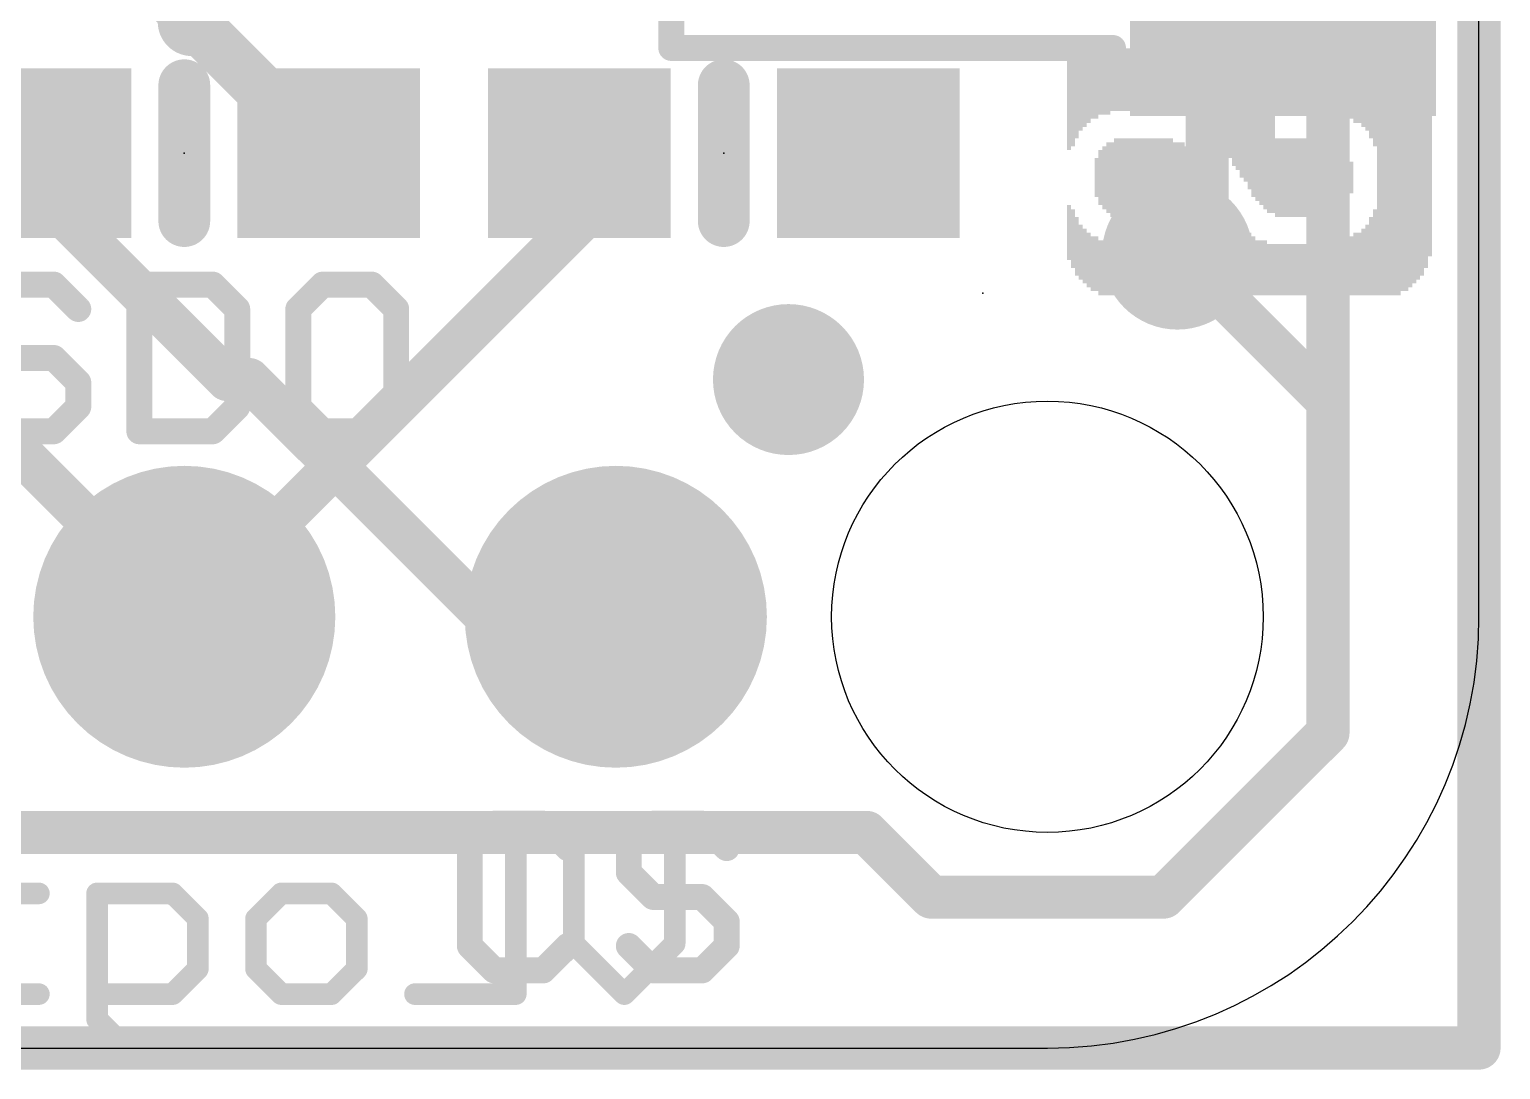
# Model space of a CAD drawing. Extents: x -0.1 to 25.5, y -0.1 to 17.9.
# Drawn here: x 16.87 to 25.53, y -0.13 to 6 of the extents above; entities that cross this region are included whole.
import ezdxf

# ---------------------------------------------------------------- set-up
doc = ezdxf.new("R2010")
doc.units = 0
for name, color, linetype in [('1', 12, 'CONTINUOUS'), ('16', 5, 'CONTINUOUS'), ('17', 110, 'CONTINUOUS'), ('18', 110, 'CONTINUOUS'), ('20', 53, 'CONTINUOUS'), ('21', 40, 'CONTINUOUS'), ('22', 6, 'CONTINUOUS'), ('23', 40, 'CONTINUOUS'), ('24', 6, 'CONTINUOUS')]:
    doc.layers.add(name, color=color, linetype=linetype)

# ---------------------------------------------------------------- blocks, each defined once
blk = doc.blocks.new('RECT')
blk.add_solid([(-0.5, -0.5), (0.5, -0.5), (-0.5, 0.5), (0.5, 0.5)])
blk = doc.blocks.new('ROUNDP')
at = {"const_width": 0.5}
blk.add_lwpolyline([(0, -0.25, 1), (0, 0.25, 1), (0, -0.25)], format="xyb", dxfattribs=at)
blk = doc.blocks.new('ROUNDV')
at = {"const_width": 0.5}
blk.add_lwpolyline([(0, -0.25, 1), (0, 0.25, 1), (0, -0.25)], format="xyb", dxfattribs=at)

msp = doc.modelspace()

# ---------------------------------------------------------------- linework, layer by layer
at = {"layer": '1'}
for points, const_width in [([(25.4, 17.78), (25.4, 0)], 0.254), ([(17.526, 6.35), (18.6055, 5.2705)], 0.3048), ([(18.6055, 5.2705), (18.63, 5.2705)], 0.3048), ([(20.105, 5.2705), (20.105, 4.865)], 0.254), ([(20.105, 4.865), (17.78, 2.54)], 0.254), ([(23.6452, 4.6758), (23.6252, 4.6758)], 0.254), ([(24.511, 3.81), (23.6452, 4.6758)], 0.254), ([(24.511, 1.8561), (24.511, 3.81)], 0.254), ([(23.5439, 0.889), (24.511, 1.8561)], 0.254), ([(16.51, 1.27), (21.7951, 1.27)], 0.254), ([(21.7951, 1.27), (22.1761, 0.889)], 0.254), ([(22.1761, 0.889), (23.5439, 0.889)], 0.254), ([(25.4, 0), (0, 0)], 0.254)]:
    msp.add_lwpolyline(points, dxfattribs=dict(at, const_width=const_width))
for points, const_width in [([(18.6055, 5.3467, 1), (18.6055, 5.1943)], 0.1524), ([(18.5516, 5.2166, 1), (18.6594, 5.3244)], 0.1524), ([(18.63, 5.1943, 1), (18.63, 5.3467)], 0.1524), ([(20.1685, 5.2705, 1), (20.0415, 5.2705)], 0.127), ([(20.1499, 4.8201, 1), (20.0601, 4.9099)], 0.127), ([(20.0415, 4.865, 1), (20.1685, 4.865)], 0.127), ([(23.6252, 4.7393, 1), (23.6252, 4.6123)], 0.127), ([(23.6901, 4.7207, 1), (23.6003, 4.6309)], 0.127), ([(23.6452, 4.6123, 1), (23.6452, 4.7393)], 0.127), ([(24.5745, 3.81, 1), (24.4475, 3.81)], 0.127), ([(24.4661, 3.7651, 1), (24.5559, 3.8549)], 0.127), ([(17.7351, 2.5849, 1), (17.8249, 2.4951)], 0.127), ([(24.4475, 1.8561, 1), (24.5745, 1.8561)], 0.127), ([(24.5559, 1.8112, 1), (24.4661, 1.901)], 0.127), ([(21.84, 1.3149, 1), (21.7502, 1.2251)], 0.127), ([(21.7951, 1.2065, 1), (21.7951, 1.3335)], 0.127), ([(22.1761, 0.9525, 1), (22.1761, 0.8255)], 0.127), ([(22.1312, 0.8441, 1), (22.221, 0.9339)], 0.127), ([(23.499, 0.9339, 1), (23.5888, 0.8441)], 0.127), ([(23.5439, 0.8255, 1), (23.5439, 0.9525)], 0.127), ([(25.4, -0.0635, 1), (25.4, 0.0635)], 0.127), ([(25.3365, 0, 1), (25.4635, 0)], 0.127)]:
    msp.add_lwpolyline(points, format="xyb", dxfattribs=dict(at, const_width=const_width))
at = {"layer": '16', "const_width": 0.254}
for points in [[(25.4, 17.78), (25.4, 0)], [(18.034, 3.937), (12.5603, 9.4107)], [(24.511, 1.8561), (24.511, 8.7503)], [(23.7998, 8.5378), (23.7998, 4.8504)], [(14.1097, 6.2103), (17.78, 2.54)], [(23.6252, 4.6758), (23.7998, 4.8504)], [(18.034, 3.937), (18.161, 3.937)], [(19.558, 2.54), (18.161, 3.937)], [(20.32, 2.54), (19.558, 2.54)], [(23.5439, 0.889), (24.511, 1.8561)], [(13.97, 1.27), (21.7951, 1.27)], [(21.7951, 1.27), (22.1761, 0.889)], [(22.1761, 0.889), (23.5439, 0.889)], [(25.4, 0), (0, 0)]]:
    msp.add_lwpolyline(points, dxfattribs=at)
at = {"layer": '16', "const_width": 0.127}
for points in [[(23.8447, 4.8055, 1), (23.7549, 4.8953)], [(23.7363, 4.8504, 1), (23.8633, 4.8504)], [(23.5803, 4.7207, 1), (23.6701, 4.6309)], [(18.034, 4.0005, 1), (18.034, 3.8735)], [(17.9891, 3.8921, 1), (18.0789, 3.9819)], [(18.2059, 3.9819, 1), (18.1161, 3.8921)], [(18.161, 3.8735, 1), (18.161, 4.0005)], [(17.7351, 2.4951, 1), (17.8249, 2.5849)], [(19.558, 2.6035, 1), (19.558, 2.4765)], [(19.5131, 2.4951, 1), (19.6029, 2.5849)], [(20.32, 2.4765, 1), (20.32, 2.6035)], [(24.4475, 1.8561, 1), (24.5745, 1.8561)], [(24.5559, 1.8112, 1), (24.4661, 1.901)], [(21.84, 1.3149, 1), (21.7502, 1.2251)], [(21.7951, 1.2065, 1), (21.7951, 1.3335)], [(22.1761, 0.9525, 1), (22.1761, 0.8255)], [(22.1312, 0.8441, 1), (22.221, 0.9339)], [(23.499, 0.9339, 1), (23.5888, 0.8441)], [(23.5439, 0.8255, 1), (23.5439, 0.9525)], [(25.4, -0.0635, 1), (25.4, 0.0635)], [(25.3365, 0, 1), (25.4635, 0)]]:
    msp.add_lwpolyline(points, format="xyb", dxfattribs=at)
at = {"layer": '20'}
for p, q in [((25.4, 2.54), (25.4, 15.24)), ((2.54, 0), (22.86, 0))]:
    msp.add_line(p, q, dxfattribs=at)
msp.add_circle((22.86, 2.54), 1.27, dxfattribs=at)
msp.add_arc((22.86, 2.54), 2.54, 270, 0, dxfattribs=at)
at = {"layer": '21'}
for points, const_width in [([(20.646, 5.89), (20.646, 6.99)], 0.1524), ([(23.246, 5.89), (20.646, 5.89)], 0.1524), ([(17.78, 4.8705), (17.78, 5.6705)], 0.3048), ([(20.955, 4.8705), (20.955, 5.6705)], 0.3048), ([(17.0121, 4.4965), (16.724, 4.4965)], 0.1524), ([(17.1561, 4.3525), (17.0121, 4.4965)], 0.1524), ([(17.5154, 4.4965), (17.5154, 3.6322)], 0.1524), ([(17.9476, 4.4965), (17.5154, 4.4965)], 0.1524), ([(18.0917, 4.3525), (17.9476, 4.4965)], 0.1524), ([(18.595, 4.4965), (18.451, 4.3525)], 0.1524), ([(18.8831, 4.4965), (18.595, 4.4965)], 0.1524), ([(19.0272, 4.3525), (18.8831, 4.4965)], 0.1524), ([(18.0917, 3.7763), (18.0917, 4.3525)], 0.1524), ([(18.451, 4.3525), (18.451, 3.7763)], 0.1524), ([(19.0272, 3.7763), (19.0272, 4.3525)], 0.1524), ([(16.724, 4.0644), (17.0121, 4.0644)], 0.1524), ([(17.0121, 4.0644), (17.1561, 3.9203)], 0.1524), ([(17.1561, 3.9203), (17.1561, 3.7763)], 0.1524), ([(17.1561, 3.7763), (17.0121, 3.6322)], 0.1524), ([(17.9476, 3.6322), (18.0917, 3.7763)], 0.1524), ([(18.451, 3.7763), (18.595, 3.6322)], 0.1524), ([(18.8831, 3.6322), (19.0272, 3.7763)], 0.1524), ([(17.0121, 3.6322), (16.724, 3.6322)], 0.1524), ([(17.5154, 3.6322), (17.9476, 3.6322)], 0.1524), ([(18.595, 3.6322), (18.8831, 3.6322)], 0.1524), ([(19.6047, 1.3215), (19.4607, 1.1775)], 0.1524), ([(19.8928, 1.3215), (19.6047, 1.3215)], 0.1524), ([(20.0369, 1.1775), (19.8928, 1.3215)], 0.1524), ([(20.5403, 1.3215), (20.3962, 1.1775)], 0.1524), ([(20.8284, 1.3215), (20.5403, 1.3215)], 0.1524), ([(20.9724, 1.1775), (20.8284, 1.3215)], 0.1524), ([(19.4607, 1.1775), (19.4607, 0.6013)], 0.1524), ([(20.3962, 1.1775), (20.3962, 1.0334)], 0.1524), ([(20.3962, 1.0334), (20.5403, 0.8894)], 0.1524), ([(20.5403, 0.8894), (20.8284, 0.8894)], 0.1524), ([(20.8284, 0.8894), (20.9724, 0.7453)], 0.1524), ([(20.9724, 0.7453), (20.9724, 0.6013)], 0.1524), ([(19.4607, 0.6013), (19.6047, 0.4572)], 0.1524), ([(19.8928, 0.4572), (20.0369, 0.6013)], 0.1524), ([(20.5403, 0.4572), (20.3962, 0.6013)], 0.1524), ([(20.9724, 0.6013), (20.8284, 0.4572)], 0.1524), ([(19.6047, 0.4572), (19.8928, 0.4572)], 0.1524), ([(20.8284, 0.4572), (20.5403, 0.4572)], 0.1524)]:
    msp.add_lwpolyline(points, dxfattribs=dict(at, const_width=const_width))
for points, const_width in [([(17.8252, 5.9438, 1), (17.8252, 6.1438, 1), (17.8252, 5.9438)], 0.2032), ([(20.646, 5.9281, 1), (20.646, 5.8519)], 0.0762), ([(20.6079, 5.89, 1), (20.6841, 5.89)], 0.0762), ([(23.246, 5.8519, 1), (23.246, 5.9281)], 0.0762), ([(17.8562, 5.6705, 1), (17.7038, 5.6705)], 0.1524), ([(21.0312, 5.6705, 1), (20.8788, 5.6705)], 0.1524), ([(17.7038, 4.8705, 1), (17.8562, 4.8705)], 0.1524), ([(20.8788, 4.8705, 1), (21.0312, 4.8705)], 0.1524), ([(17.039, 4.5235, 1), (16.9851, 4.4696)], 0.0762), ([(17.0121, 4.4584, 1), (17.0121, 4.5346)], 0.0762), ([(17.5535, 4.4965, 1), (17.4773, 4.4965)], 0.0762), ([(17.5154, 4.5346, 1), (17.5154, 4.4584)], 0.0762), ([(17.9746, 4.5235, 1), (17.9207, 4.4696)], 0.0762), ([(17.9476, 4.4584, 1), (17.9476, 4.5346)], 0.0762), ([(18.595, 4.5346, 1), (18.595, 4.4584)], 0.0762), ([(18.622, 4.4696, 1), (18.5681, 4.5235)], 0.0762), ([(18.9101, 4.5235, 1), (18.8562, 4.4696)], 0.0762), ([(18.8831, 4.4584, 1), (18.8831, 4.5346)], 0.0762), ([(17.1292, 4.3255, 1), (17.1831, 4.3794)], 0.0762), ([(18.1298, 4.3525, 1), (18.0536, 4.3525)], 0.0762), ([(18.0647, 4.3255, 1), (18.1186, 4.3794)], 0.0762), ([(18.424, 4.3794, 1), (18.4779, 4.3255)], 0.0762), ([(18.4891, 4.3525, 1), (18.4129, 4.3525)], 0.0762), ([(19.0653, 4.3525, 1), (18.9891, 4.3525)], 0.0762), ([(19.0002, 4.3255, 1), (19.0541, 4.3794)], 0.0762), ([(17.039, 4.0913, 1), (16.9851, 4.0374)], 0.0762), ([(17.0121, 4.0263, 1), (17.0121, 4.1025)], 0.0762), ([(17.1942, 3.9203, 1), (17.118, 3.9203)], 0.0762), ([(17.1292, 3.8934, 1), (17.1831, 3.9473)], 0.0762), ([(17.118, 3.7763, 1), (17.1942, 3.7763)], 0.0762), ([(17.1831, 3.7493, 1), (17.1292, 3.8032)], 0.0762), ([(18.0536, 3.7763, 1), (18.1298, 3.7763)], 0.0762), ([(18.1186, 3.7493, 1), (18.0647, 3.8032)], 0.0762), ([(18.4779, 3.8032, 1), (18.424, 3.7493)], 0.0762), ([(18.4129, 3.7763, 1), (18.4891, 3.7763)], 0.0762), ([(18.9891, 3.7763, 1), (19.0653, 3.7763)], 0.0762), ([(19.0541, 3.7493, 1), (19.0002, 3.8032)], 0.0762), ([(16.9851, 3.6591, 1), (17.039, 3.6053)], 0.0762), ([(17.0121, 3.5941, 1), (17.0121, 3.6703)], 0.0762), ([(17.5154, 3.6703, 1), (17.5154, 3.5941)], 0.0762), ([(17.4773, 3.6322, 1), (17.5535, 3.6322)], 0.0762), ([(17.9207, 3.6591, 1), (17.9746, 3.6053)], 0.0762), ([(17.9476, 3.5941, 1), (17.9476, 3.6703)], 0.0762), ([(18.595, 3.6703, 1), (18.595, 3.5941)], 0.0762), ([(18.5681, 3.6053, 1), (18.622, 3.6591)], 0.0762), ([(18.8562, 3.6591, 1), (18.9101, 3.6053)], 0.0762), ([(18.8831, 3.5941, 1), (18.8831, 3.6703)], 0.0762), ([(19.6047, 1.3596, 1), (19.6047, 1.2834)], 0.0762), ([(19.6317, 1.2946, 1), (19.5778, 1.3485)], 0.0762), ([(19.9198, 1.3485, 1), (19.8659, 1.2946)], 0.0762), ([(19.8928, 1.2834, 1), (19.8928, 1.3596)], 0.0762), ([(20.5403, 1.3596, 1), (20.5403, 1.2834)], 0.0762), ([(20.5672, 1.2946, 1), (20.5133, 1.3485)], 0.0762), ([(20.8553, 1.3485, 1), (20.8014, 1.2946)], 0.0762), ([(20.8284, 1.2834, 1), (20.8284, 1.3596)], 0.0762), ([(19.4337, 1.2044, 1), (19.4876, 1.1505)], 0.0762), ([(19.4988, 1.1775, 1), (19.4226, 1.1775)], 0.0762), ([(20.01, 1.1505, 1), (20.0638, 1.2044)], 0.0762), ([(20.4343, 1.1775, 1), (20.3581, 1.1775)], 0.0762), ([(20.3693, 1.2044, 1), (20.4231, 1.1505)], 0.0762), ([(20.9455, 1.1505, 1), (20.9994, 1.2044)], 0.0762), ([(20.4231, 1.0604, 1), (20.3693, 1.0065)], 0.0762), ([(20.3581, 1.0334, 1), (20.4343, 1.0334)], 0.0762), ([(20.5403, 0.9275, 1), (20.5403, 0.8513)], 0.0762), ([(20.5133, 0.8624, 1), (20.5672, 0.9163)], 0.0762), ([(20.8553, 0.9163, 1), (20.8014, 0.8624)], 0.0762), ([(20.8284, 0.8513, 1), (20.8284, 0.9275)], 0.0762), ([(21.0105, 0.7453, 1), (20.9343, 0.7453)], 0.0762), ([(20.9455, 0.7184, 1), (20.9994, 0.7723)], 0.0762), ([(19.4876, 0.6282, 1), (19.4337, 0.5743)], 0.0762), ([(19.4226, 0.6013, 1), (19.4988, 0.6013)], 0.0762), ([(20.0638, 0.5743, 1), (20.01, 0.6282)], 0.0762), ([(20.4231, 0.6282, 1), (20.3693, 0.5743)], 0.0762), ([(20.9343, 0.6013, 1), (21.0105, 0.6013)], 0.0762), ([(20.9994, 0.5743, 1), (20.9455, 0.6282)], 0.0762), ([(19.6047, 0.4953, 1), (19.6047, 0.4191)], 0.0762), ([(19.5778, 0.4303, 1), (19.6317, 0.4841)], 0.0762), ([(19.8659, 0.4841, 1), (19.9198, 0.4303)], 0.0762), ([(19.8928, 0.4191, 1), (19.8928, 0.4953)], 0.0762), ([(20.5403, 0.4953, 1), (20.5403, 0.4191)], 0.0762), ([(20.5133, 0.4303, 1), (20.5672, 0.4841)], 0.0762), ([(20.8014, 0.4841, 1), (20.8553, 0.4303)], 0.0762), ([(20.8284, 0.4191, 1), (20.8284, 0.4953)], 0.0762)]:
    msp.add_lwpolyline(points, format="xyb", dxfattribs=dict(at, const_width=const_width))
at = {"layer": '22', "const_width": 0.127}
for points in [[(19.7309, 1.2073), (19.7309, 0.3175)], [(20.0732, 0.6141), (20.0732, 1.2073)], [(20.6664, 1.2073), (20.6664, 0.6141)], [(16.9243, 0.9107), (16.776, 0.9107)], [(17.2666, 0.1692), (17.2666, 0.9107)], [(17.2666, 0.9107), (17.7115, 0.9107)], [(17.7115, 0.9107), (17.8598, 0.7624)], [(18.2022, 0.7624), (18.3505, 0.9107)], [(18.3505, 0.9107), (18.647, 0.9107)], [(18.647, 0.9107), (18.7953, 0.7624)], [(17.8598, 0.7624), (17.8598, 0.4658)], [(18.2022, 0.4658), (18.2022, 0.7624)], [(18.7953, 0.7624), (18.7953, 0.4658)], [(20.3698, 0.3175), (20.0732, 0.6141)], [(20.6664, 0.6141), (20.3698, 0.3175)], [(17.8598, 0.4658), (17.7115, 0.3175)], [(18.3505, 0.3175), (18.2022, 0.4658)], [(18.7953, 0.4658), (18.647, 0.3175)], [(16.9243, 0.3175), (16.6277, 0.3175)], [(17.7115, 0.3175), (17.2666, 0.3175)], [(18.647, 0.3175), (18.3505, 0.3175)], [(19.7309, 0.3175), (19.1377, 0.3175)], [(17.4149, 0.0209), (17.2666, 0.1692)], [(17.5632, 0.0209), (17.4149, 0.0209)]]:
    msp.add_lwpolyline(points, dxfattribs=at)
at = {"layer": '22', "const_width": 0.0635}
for points in [[(19.7626, 1.2073, 1), (19.6991, 1.2073)], [(20.105, 1.2073, 1), (20.0415, 1.2073)], [(20.6981, 1.2073, 1), (20.6346, 1.2073)], [(16.9243, 0.8789, 1), (16.9243, 0.9424)], [(17.2984, 0.9107, 1), (17.2349, 0.9107)], [(17.2666, 0.9424, 1), (17.2666, 0.8789)], [(17.734, 0.9331, 1), (17.6891, 0.8882)], [(17.7115, 0.8789, 1), (17.7115, 0.9424)], [(18.3505, 0.9424, 1), (18.3505, 0.8789)], [(18.3729, 0.8882, 1), (18.328, 0.9331)], [(18.6695, 0.9331, 1), (18.6246, 0.8882)], [(18.647, 0.8789, 1), (18.647, 0.9424)], [(17.8916, 0.7624, 1), (17.8281, 0.7624)], [(17.8374, 0.7399, 1), (17.8823, 0.7848)], [(18.2339, 0.7624, 1), (18.1704, 0.7624)], [(18.1797, 0.7848, 1), (18.2246, 0.7399)], [(18.8271, 0.7624, 1), (18.7636, 0.7624)], [(18.7729, 0.7399, 1), (18.8178, 0.7848)], [(20.0957, 0.6365, 1), (20.0508, 0.5916)], [(20.0415, 0.6141, 1), (20.105, 0.6141)], [(20.6346, 0.6141, 1), (20.6981, 0.6141)], [(20.6888, 0.5916, 1), (20.6439, 0.6365)], [(17.8823, 0.4433, 1), (17.8374, 0.4882)], [(18.2246, 0.4882, 1), (18.1797, 0.4433)], [(18.8178, 0.4433, 1), (18.7729, 0.4882)], [(17.8281, 0.4658, 1), (17.8916, 0.4658)], [(18.1704, 0.4658, 1), (18.2339, 0.4658)], [(18.7636, 0.4658, 1), (18.8271, 0.4658)], [(16.9243, 0.2858, 1), (16.9243, 0.3493)], [(17.2666, 0.3493, 1), (17.2666, 0.2858)], [(17.6891, 0.34, 1), (17.734, 0.295)], [(17.7115, 0.2858, 1), (17.7115, 0.3493)], [(18.3505, 0.3493, 1), (18.3505, 0.2858)], [(18.328, 0.295, 1), (18.3729, 0.34)], [(18.6246, 0.34, 1), (18.6695, 0.295)], [(18.647, 0.2858, 1), (18.647, 0.3493)], [(19.1377, 0.3493, 1), (19.1377, 0.2858)], [(19.6991, 0.3175, 1), (19.7626, 0.3175)], [(19.7309, 0.2858, 1), (19.7309, 0.3493)], [(20.3473, 0.34, 1), (20.3922, 0.295)], [(20.3473, 0.295, 1), (20.3922, 0.34)], [(17.2349, 0.1692, 1), (17.2984, 0.1692)], [(17.2891, 0.1917, 1), (17.2442, 0.1468)], [(17.4149, 0.0527, 1), (17.4149, -0.0108)], [(17.3925, -0.0015, 1), (17.4374, 0.0434)], [(17.5632, -0.0108, 1), (17.5632, 0.0527)]]:
    msp.add_lwpolyline(points, format="xyb", dxfattribs=at)
at = {"layer": '23'}
for p in [(17.78, 5.2705), (20.955, 5.2705)]:
    msp.add_point(p, dxfattribs=at)
at = {"layer": '24'}
msp.add_point((22.479, 4.445), dxfattribs=at)

# ---------------------------------------------------------------- block references
at = {"layer": '1', "xscale": 1.8, "yscale": 1.2, "rotation": 180}
msp.add_blockref('RECT', (24.246, 6.09), dxfattribs=at)
at = {"layer": '1', "xscale": 1.075, "rotation": 180}
for p in [(16.93, 5.2705), (18.63, 5.2705), (20.105, 5.2705), (21.805, 5.2705)]:
    msp.add_blockref('RECT', p, dxfattribs=at)
at = {"layer": '17', "xscale": 1.778, "yscale": 1.778, "rotation": 90}
for p in [(17.78, 2.54), (17.78, 2.54), (20.32, 2.54), (20.32, 2.54)]:
    msp.add_blockref('ROUNDP', p, dxfattribs=at)
at = {"layer": '18', "xscale": 0.889, "yscale": 0.889}
for p in [(23.6252, 4.6758), (23.6252, 4.6758), (21.336, 3.937), (21.336, 3.937)]:
    msp.add_blockref('ROUNDV', p, dxfattribs=at)
at = {"layer": '22', "rotation": 90}
for p, xscale, yscale in [((22.987, 5.588), 0.5994, 0.0229), ((23.01, 5.5994), 0.5766, 0.0231), ((23.0331, 5.6223), 0.5309, 0.0231), ((23.0562, 5.6452), 0.4851, 0.0231), ((23.0793, 5.6566), 0.4623, 0.0231), ((23.1024, 5.668), 0.4394, 0.0231), ((23.1256, 5.6807), 0.414, 0.0231), ((23.1487, 5.6807), 0.414, 0.0231), ((23.1718, 5.6921), 0.3912, 0.0231), ((23.1949, 5.6921), 0.3912, 0.0231), ((23.218, 5.6921), 0.3912, 0.0231), ((23.241, 5.7036), 0.3683, 0.0229), ((23.264, 5.7036), 0.3683, 0.0231), ((23.2871, 5.7036), 0.3683, 0.0231), ((23.3102, 5.7036), 0.3683, 0.0231), ((23.3333, 5.7036), 0.3683, 0.0231), ((23.3564, 5.7036), 0.3683, 0.0231), ((23.3796, 5.7036), 0.3683, 0.0231), ((23.4027, 5.7036), 0.3683, 0.0231), ((23.4258, 5.7036), 0.3683, 0.0231), ((23.4489, 5.7036), 0.3683, 0.0231), ((23.472, 5.7036), 0.3683, 0.0231), ((23.495, 5.7036), 0.3683, 0.0229), ((23.518, 5.7036), 0.3683, 0.0231), ((23.5411, 5.7036), 0.3683, 0.0231), ((23.5642, 5.7036), 0.3683, 0.0231), ((23.5873, 5.7036), 0.3683, 0.0231), ((23.6104, 5.7036), 0.3683, 0.0231), ((23.6336, 5.7036), 0.3683, 0.0231), ((23.6567, 5.7036), 0.3683, 0.0231), ((23.6798, 5.6921), 0.3912, 0.0231), ((23.7029, 5.6921), 0.3912, 0.0231), ((23.726, 5.6807), 0.414, 0.0231), ((23.749, 5.6807), 0.414, 0.0229), ((23.772, 5.668), 0.4394, 0.0231), ((23.7951, 5.6566), 0.4623, 0.0231), ((23.8182, 5.6452), 0.4851, 0.0231), ((23.8413, 5.6337), 0.508, 0.0231), ((23.8644, 5.6223), 0.5309, 0.0231), ((23.8876, 5.5994), 0.5766, 0.0231), ((23.9107, 5.588), 0.5994, 0.0231), ((23.9338, 5.5651), 0.6452, 0.0231), ((23.9569, 5.541), 0.6934, 0.0231), ((23.98, 5.5296), 0.7163, 0.0231), ((24.003, 5.5067), 0.762, 0.0229), ((24.026, 5.4953), 0.7849, 0.0231), ((24.0491, 5.4724), 0.8306, 0.0231), ((24.0722, 5.4496), 0.8763, 0.0231), ((24.0953, 5.4381), 0.8992, 0.0231), ((24.1184, 5.4267), 0.922, 0.0231), ((24.1416, 5.414), 0.9474, 0.0231), ((24.1647, 5.4026), 0.9703, 0.0231), ((24.1878, 5.4026), 0.9703, 0.0231), ((24.2109, 5.7036), 0.3683, 0.0231), ((24.234, 5.7036), 0.3683, 0.0231), ((24.257, 5.7036), 0.3683, 0.0229), ((24.28, 5.7036), 0.3683, 0.0231), ((24.3031, 5.7036), 0.3683, 0.0231), ((24.3262, 5.7036), 0.3683, 0.0231), ((24.3493, 5.7036), 0.3683, 0.0231), ((24.3724, 5.7036), 0.3683, 0.0231), ((24.3956, 5.7036), 0.3683, 0.0231), ((24.4187, 5.7036), 0.3683, 0.0231), ((24.4418, 5.7036), 0.3683, 0.0231), ((24.4649, 5.7036), 0.3683, 0.0231), ((24.488, 5.7036), 0.3683, 0.0231), ((24.511, 5.7036), 0.3683, 0.0229), ((24.534, 5.7036), 0.3683, 0.0231), ((24.5571, 5.6921), 0.3912, 0.0231), ((24.5802, 5.6921), 0.3912, 0.0231), ((24.6033, 5.6921), 0.3912, 0.0231), ((24.6264, 5.6807), 0.414, 0.0231), ((24.8111, 5.16), 1.4554, 0.0231), ((24.8342, 5.16), 1.4554, 0.0231), ((24.8573, 5.16), 1.4554, 0.0231), ((24.8804, 5.16), 1.4554, 0.0231), ((24.9036, 5.16), 1.4554, 0.0231), ((24.9267, 5.16), 1.4554, 0.0231), ((24.9498, 5.1727), 1.43, 0.0231), ((24.9729, 5.1727), 1.43, 0.0231), ((24.996, 5.1841), 1.4072, 0.0231), ((25.019, 5.1956), 1.3843, 0.0229), ((25.042, 5.207), 1.3614, 0.0231), ((25.0651, 5.2184), 1.3386, 0.0231), ((25.0882, 5.2413), 1.2929, 0.0231), ((25.1113, 5.2756), 1.2243, 0.0231), ((24.6496, 5.5766), 0.2057, 0.0231), ((24.6727, 5.5639), 0.2311, 0.0231), ((24.6958, 5.5639), 0.2311, 0.0231), ((24.7189, 5.5524), 0.254, 0.0231), ((24.742, 5.541), 0.2769, 0.0231), ((24.765, 5.5182), 0.3226, 0.0229), ((24.788, 5.4953), 0.3683, 0.0231), ((23.1718, 5.127), 0.3226, 0.0231), ((23.1949, 5.1257), 0.3708, 0.0231), ((23.218, 5.1257), 0.4166, 0.0231), ((23.241, 5.1143), 0.4394, 0.0229), ((23.264, 5.1257), 0.4623, 0.0231), ((23.2871, 5.1257), 0.4623, 0.0231), ((23.3102, 5.1257), 0.4623, 0.0231), ((23.3333, 5.1257), 0.4623, 0.0231), ((23.3564, 5.1257), 0.4623, 0.0231), ((23.3796, 5.1257), 0.4623, 0.0231), ((23.4027, 5.1257), 0.4623, 0.0231), ((23.4258, 5.1257), 0.4623, 0.0231), ((23.4489, 5.1257), 0.4623, 0.0231), ((23.472, 5.1257), 0.4623, 0.0231), ((23.495, 5.1257), 0.4623, 0.0229), ((23.518, 5.1257), 0.4623, 0.0231), ((23.5411, 5.1257), 0.4623, 0.0231), ((23.5642, 5.1257), 0.4623, 0.0231), ((23.5873, 5.1257), 0.4623, 0.0231), ((23.6104, 5.1143), 0.4394, 0.0231), ((23.6336, 4.8832), 0.9017, 0.0231), ((23.6567, 4.8832), 0.9017, 0.0231), ((23.6798, 4.8717), 0.8788, 0.0231), ((23.7029, 4.8603), 0.856, 0.0231), ((24.2109, 5.1257), 0.4623, 0.0231), ((24.234, 5.1257), 0.4623, 0.0231), ((24.257, 5.1257), 0.4623, 0.0229), ((24.28, 5.1257), 0.4623, 0.0231), ((24.3031, 5.1257), 0.4623, 0.0231), ((24.3262, 5.1257), 0.4623, 0.0231), ((24.3493, 5.1257), 0.4623, 0.0231), ((24.3724, 5.1257), 0.4623, 0.0231), ((24.3956, 5.1257), 0.4623, 0.0231), ((24.4187, 5.1257), 0.4623, 0.0231), ((24.4418, 5.1257), 0.4623, 0.0231), ((24.4649, 5.1257), 0.4623, 0.0231), ((24.488, 5.1257), 0.4623, 0.0231), ((24.511, 5.1257), 0.4623, 0.0229), ((24.534, 5.1143), 0.4394, 0.0231), ((24.5571, 5.1257), 0.4166, 0.0231), ((24.5802, 5.1257), 0.4166, 0.0231), ((24.6033, 5.1257), 0.3708, 0.0231), ((24.6264, 5.127), 0.3226, 0.0231), ((23.1487, 5.127), 0.2311, 0.0231), ((23.726, 4.8489), 0.8331, 0.0231), ((23.749, 4.826), 0.7874, 0.0229), ((24.6496, 5.127), 0.1854, 0.0231), ((23.772, 4.8019), 0.7391, 0.0231), ((23.7951, 4.7904), 0.7163, 0.0231), ((23.8182, 4.7676), 0.6706, 0.0231), ((23.8413, 4.7561), 0.6477, 0.0231), ((23.8644, 4.7333), 0.602, 0.0231), ((22.987, 4.8031), 0.3251, 0.0229), ((23.01, 4.7676), 0.3454, 0.0231), ((23.8876, 4.7104), 0.5563, 0.0231), ((23.9107, 4.699), 0.5334, 0.0231), ((24.788, 4.6863), 0.508, 0.0231), ((23.0331, 4.7219), 0.3454, 0.0231), ((23.0562, 4.6876), 0.3226, 0.0231), ((23.9338, 4.6749), 0.4851, 0.0231), ((23.9569, 4.6634), 0.4623, 0.0231), ((23.98, 4.6406), 0.4166, 0.0231), ((24.742, 4.6406), 0.4166, 0.0231), ((24.765, 4.6634), 0.4623, 0.0229), ((23.0793, 4.6647), 0.3226, 0.0231), ((23.1024, 4.6418), 0.3226, 0.0231), ((23.1256, 4.619), 0.3226, 0.0231), ((23.1487, 4.619), 0.3226, 0.0231), ((24.003, 4.6292), 0.3937, 0.0229), ((24.026, 4.6177), 0.3708, 0.0231), ((24.0491, 4.6177), 0.3708, 0.0231), ((24.0722, 4.6063), 0.348, 0.0231), ((24.6496, 4.6063), 0.348, 0.0231), ((24.6727, 4.6177), 0.3708, 0.0231), ((24.6958, 4.6177), 0.3708, 0.0231), ((24.7189, 4.6292), 0.3937, 0.0231), ((23.1718, 4.5949), 0.3251, 0.0231), ((23.1949, 4.5949), 0.3251, 0.0231), ((23.218, 4.5949), 0.3251, 0.0231), ((23.241, 4.5834), 0.3023, 0.0229), ((23.264, 4.5834), 0.3023, 0.0231), ((23.2871, 4.5834), 0.3023, 0.0231), ((23.3102, 4.5834), 0.3023, 0.0231), ((23.3333, 4.5834), 0.3023, 0.0231), ((23.3564, 4.5834), 0.3023, 0.0231), ((23.3796, 4.5834), 0.3023, 0.0231), ((23.4027, 4.5834), 0.3023, 0.0231), ((23.4258, 4.5834), 0.3023, 0.0231), ((23.4489, 4.5834), 0.3023, 0.0231), ((23.472, 4.5834), 0.3023, 0.0231), ((23.495, 4.5834), 0.3023, 0.0229), ((23.518, 4.5834), 0.3023, 0.0231), ((23.5411, 4.5834), 0.3023, 0.0231), ((23.5642, 4.5834), 0.3023, 0.0231), ((23.5873, 4.5834), 0.3023, 0.0231), ((23.6104, 4.5834), 0.3023, 0.0231), ((24.0953, 4.5949), 0.3251, 0.0231), ((24.1184, 4.5949), 0.3251, 0.0231), ((24.1416, 4.5949), 0.3251, 0.0231), ((24.1647, 4.5834), 0.3023, 0.0231), ((24.1878, 4.5834), 0.3023, 0.0231), ((24.2109, 4.5834), 0.3023, 0.0231), ((24.234, 4.5834), 0.3023, 0.0231), ((24.257, 4.5834), 0.3023, 0.0229), ((24.28, 4.5834), 0.3023, 0.0231), ((24.3031, 4.5834), 0.3023, 0.0231), ((24.3262, 4.5834), 0.3023, 0.0231), ((24.3493, 4.5834), 0.3023, 0.0231), ((24.3724, 4.5834), 0.3023, 0.0231), ((24.3956, 4.5834), 0.3023, 0.0231), ((24.4187, 4.5834), 0.3023, 0.0231), ((24.4418, 4.5834), 0.3023, 0.0231), ((24.4649, 4.5834), 0.3023, 0.0231), ((24.488, 4.5834), 0.3023, 0.0231), ((24.511, 4.5834), 0.3023, 0.0229), ((24.534, 4.5834), 0.3023, 0.0231), ((24.5571, 4.5834), 0.3023, 0.0231), ((24.5802, 4.5949), 0.3251, 0.0231), ((24.6033, 4.5949), 0.3251, 0.0231), ((24.6264, 4.5949), 0.3251, 0.0231)]:
    msp.add_blockref('RECT', p, dxfattribs=dict(at, xscale=xscale, yscale=yscale))

doc.saveas('drawing.dxf')
